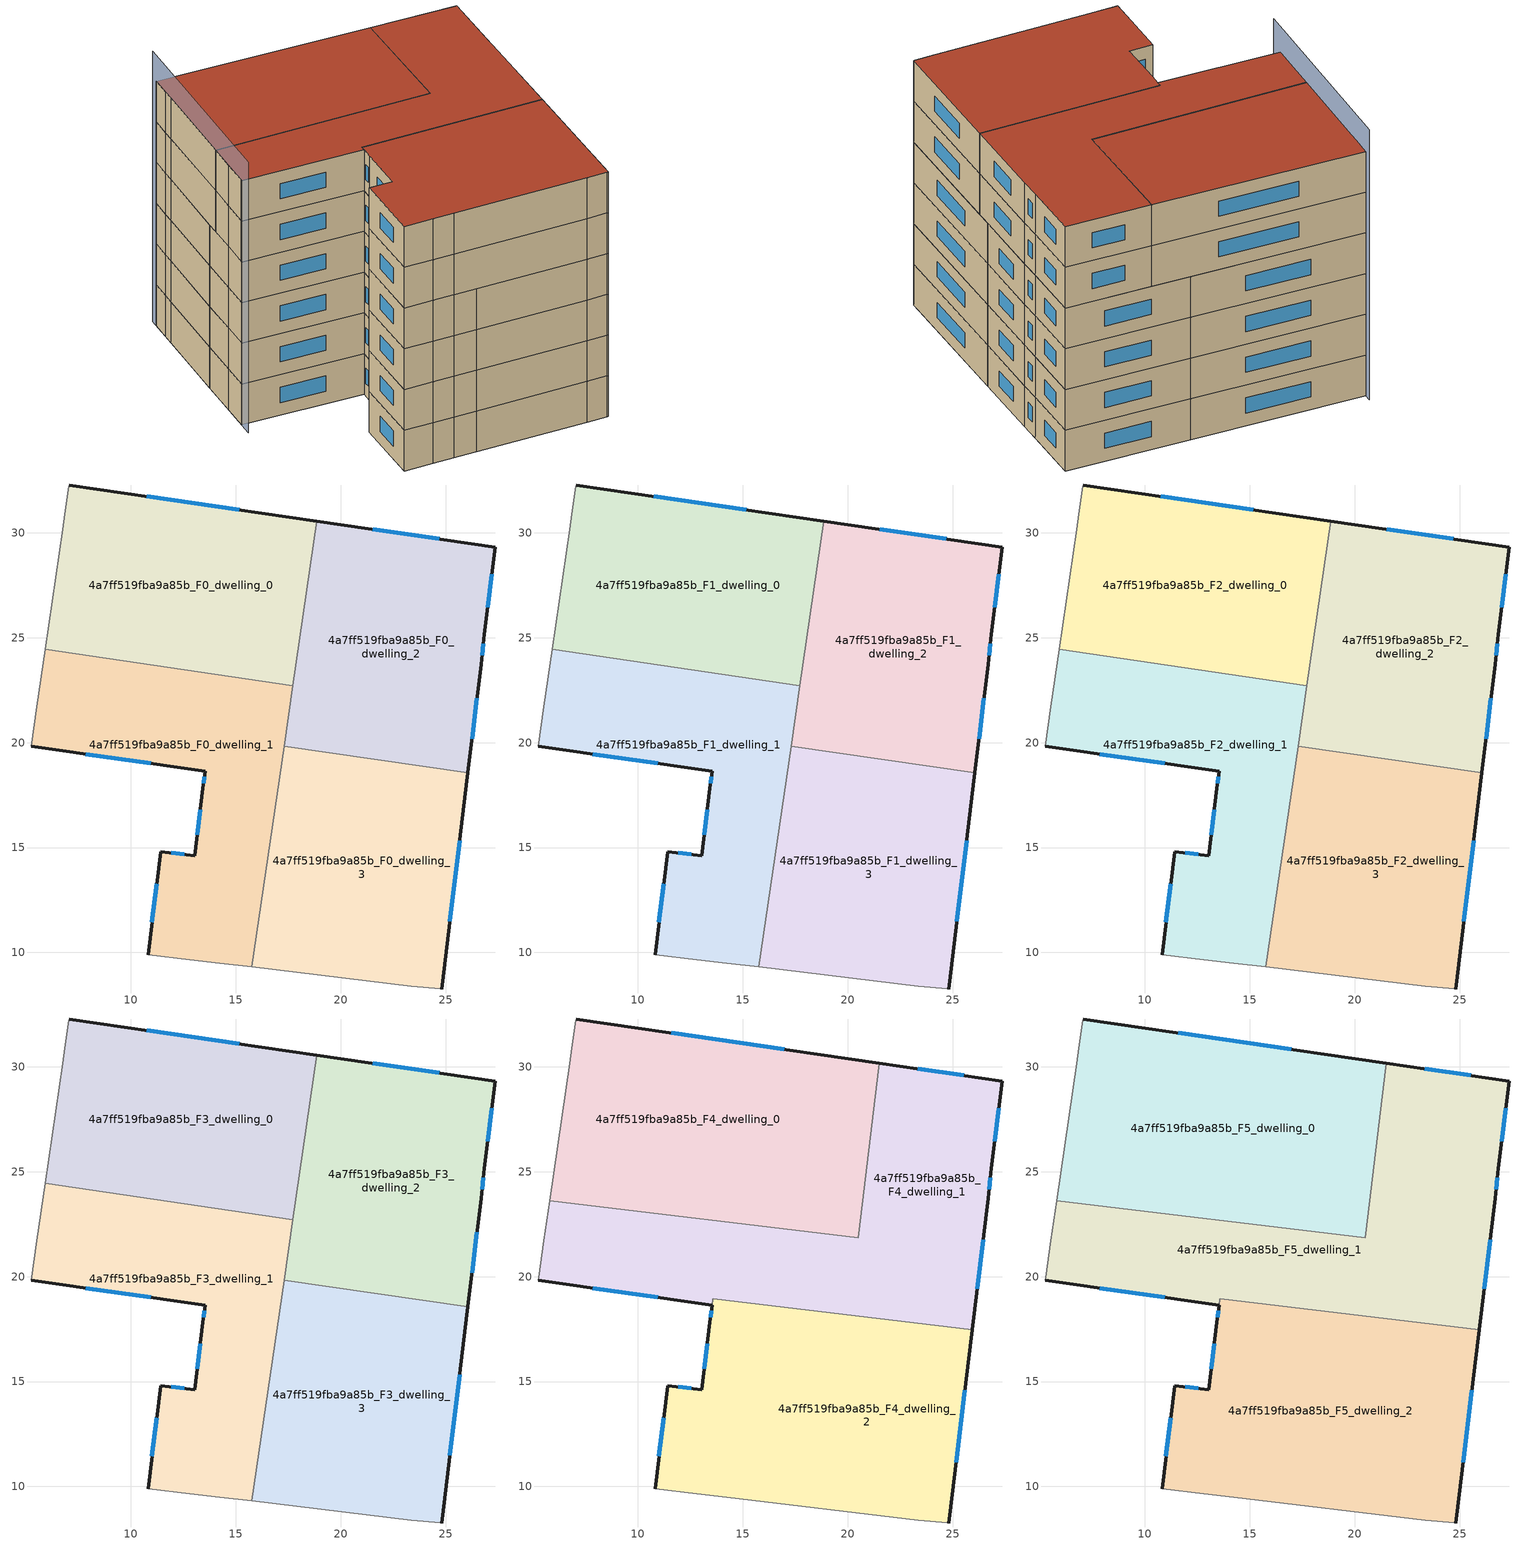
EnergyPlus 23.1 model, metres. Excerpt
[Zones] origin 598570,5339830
4a7ff519fba9a85b_F0_dwelling_0
 floor ground (EU_floor_Construction): 18.87,30.56 17.73,22.73 5.92,24.45 6.75,30.17 6.85,30.88 7.04,32.23 7.05,32.29 z0
 wall outside (EU_wall_Construction): 18.87,30.56 7.05,32.29 z0:3
 wall adiabatic (EU_wall_Construction): 7.05,32.29 7.04,32.23 6.85,30.88 6.75,30.17 5.92,24.45 z0:3
 wall to 4a7ff519fba9a85b_F0_dwelling_1 (EU_wall_Construction): 5.92,24.45 17.73,22.73 z0:3
 wall to 4a7ff519fba9a85b_F0_dwelling_2 (EU_wall_Construction): 17.73,22.73 18.87,30.56 z0:3
 window (EU_Window_Construction): 15.17,31.1 10.76,31.75 z0.94:2.06
4a7ff519fba9a85b_F0_dwelling_1
 floor ground (EU_floor_Construction): 17.73,22.73 15.77,9.31 14.23,9.49 12.81,9.66 10.82,9.9 11.41,14.81 13.05,14.62 13.43,17.82 13.54,18.64 5.26,19.83 5.53,21.72 5.92,24.45 z0
 wall outside (EU_wall_Construction): 5.26,19.83 13.54,18.64 13.43,17.82 13.05,14.62 11.41,14.81 10.82,9.9 z0:3
 wall adiabatic (EU_wall_Construction): 5.92,24.45 5.53,21.72 5.26,19.83 / 10.82,9.9 12.81,9.66 14.23,9.49 15.77,9.31 z0:3
 wall to 4a7ff519fba9a85b_F0_dwelling_3 (EU_wall_Construction): 15.77,9.31 17.3,19.84 z0:3
 wall to 4a7ff519fba9a85b_F0_dwelling_2 (EU_wall_Construction): 17.3,19.84 17.73,22.73 z0:3
 window (EU_Window_Construction): 13.5,18.38 13.47,18.08 / 7.85,19.46 10.94,19.01 / 11.23,13.27 11.01,11.44 / 12.54,14.68 11.93,14.75 / 13.31,16.82 13.17,15.62 z0.94:2.06
4a7ff519fba9a85b_F0_dwelling_2
 floor ground (EU_floor_Construction): 27.36,29.33 26.85,25.16 26.7,23.73 26.07,18.56 17.3,19.84 18.87,30.56 z0
 wall outside (EU_wall_Construction): 26.07,18.56 26.7,23.73 26.85,25.16 27.36,29.33 18.87,30.56 z0:3
 wall to 4a7ff519fba9a85b_F0_dwelling_3 (EU_wall_Construction): 17.3,19.84 26.07,18.56 z0:3
 window (EU_Window_Construction): 27.01,26.47 27.2,28.02 / 26.74,24.18 26.8,24.71 / 26.27,20.18 26.5,22.11 / 24.7,29.71 21.53,30.18 z0.94:2.06
4a7ff519fba9a85b_F0_dwelling_3
 floor ground (EU_floor_Construction): 26.07,18.56 24.82,8.26 24.77,8.26 23.37,8.4 15.77,9.31 17.3,19.84 z0
 wall outside (EU_wall_Construction): 24.82,8.26 26.07,18.56 z0:3
 wall adiabatic (EU_wall_Construction): 15.77,9.31 23.37,8.4 24.77,8.26 24.82,8.26 z0:3
 window (EU_Window_Construction): 25.21,11.49 25.68,15.33 z0.94:2.06
4a7ff519fba9a85b_F1_dwelling_0
 floor to 4a7ff519fba9a85b_F0_dwelling_0 (EU_floor_Construction): 18.87,30.56 17.73,22.73 5.92,24.45 6.75,30.17 6.85,30.88 7.04,32.23 7.05,32.29 z3
 wall outside (EU_wall_Construction): 18.87,30.56 7.05,32.29 z3:6
 wall adiabatic (EU_wall_Construction): 7.05,32.29 7.04,32.23 6.85,30.88 6.75,30.17 5.92,24.45 z3:6
 wall to 4a7ff519fba9a85b_F1_dwelling_1 (EU_wall_Construction): 5.92,24.45 17.73,22.73 z3:6
 wall to 4a7ff519fba9a85b_F1_dwelling_2 (EU_wall_Construction): 17.73,22.73 18.87,30.56 z3:6
 window (EU_Window_Construction): 15.17,31.1 10.76,31.75 z3.94:5.06
4a7ff519fba9a85b_F1_dwelling_1
 floor to 4a7ff519fba9a85b_F0_dwelling_1 (EU_floor_Construction): 17.73,22.73 15.77,9.31 14.23,9.49 12.81,9.66 10.82,9.9 11.41,14.81 13.05,14.62 13.43,17.82 13.54,18.64 5.26,19.83 5.53,21.72 5.92,24.45 z3
 wall outside (EU_wall_Construction): 5.26,19.83 13.54,18.64 13.43,17.82 13.05,14.62 11.41,14.81 10.82,9.9 z3:6
 wall adiabatic (EU_wall_Construction): 5.92,24.45 5.53,21.72 5.26,19.83 / 10.82,9.9 12.81,9.66 14.23,9.49 15.77,9.31 z3:6
 wall to 4a7ff519fba9a85b_F1_dwelling_3 (EU_wall_Construction): 15.77,9.31 17.3,19.84 z3:6
 wall to 4a7ff519fba9a85b_F1_dwelling_2 (EU_wall_Construction): 17.3,19.84 17.73,22.73 z3:6
 window (EU_Window_Construction): 13.5,18.38 13.47,18.08 / 7.85,19.46 10.94,19.01 / 11.23,13.27 11.01,11.44 / 12.54,14.68 11.93,14.75 / 13.31,16.82 13.17,15.62 z3.94:5.06
4a7ff519fba9a85b_F1_dwelling_2
 floor to 4a7ff519fba9a85b_F0_dwelling_2 (EU_floor_Construction): 27.36,29.33 26.85,25.16 26.7,23.73 26.07,18.56 17.3,19.84 18.87,30.56 z3
 wall outside (EU_wall_Construction): 26.07,18.56 26.7,23.73 26.85,25.16 27.36,29.33 18.87,30.56 z3:6
 wall to 4a7ff519fba9a85b_F1_dwelling_3 (EU_wall_Construction): 17.3,19.84 26.07,18.56 z3:6
 window (EU_Window_Construction): 27.01,26.47 27.2,28.02 / 26.74,24.18 26.8,24.71 / 26.27,20.18 26.5,22.11 / 24.7,29.71 21.53,30.18 z3.94:5.06
4a7ff519fba9a85b_F1_dwelling_3
 floor to 4a7ff519fba9a85b_F0_dwelling_3 (EU_floor_Construction): 26.07,18.56 24.82,8.26 24.77,8.26 23.37,8.4 15.77,9.31 17.3,19.84 z3
 wall outside (EU_wall_Construction): 24.82,8.26 26.07,18.56 z3:6
 wall adiabatic (EU_wall_Construction): 15.77,9.31 23.37,8.4 24.77,8.26 24.82,8.26 z3:6
 window (EU_Window_Construction): 25.21,11.49 25.68,15.33 z3.94:5.06
4a7ff519fba9a85b_F2_dwelling_0
 floor to 4a7ff519fba9a85b_F1_dwelling_0 (EU_floor_Construction): 18.87,30.56 17.73,22.73 5.92,24.45 6.75,30.17 6.85,30.88 7.04,32.23 7.05,32.29 z6
 wall outside (EU_wall_Construction): 18.87,30.56 7.05,32.29 z6:9
 wall adiabatic (EU_wall_Construction): 7.05,32.29 7.04,32.23 6.85,30.88 6.75,30.17 5.92,24.45 z6:9
 wall to 4a7ff519fba9a85b_F2_dwelling_1 (EU_wall_Construction): 5.92,24.45 17.73,22.73 z6:9
 wall to 4a7ff519fba9a85b_F2_dwelling_2 (EU_wall_Construction): 17.73,22.73 18.87,30.56 z6:9
 window (EU_Window_Construction): 15.17,31.1 10.76,31.75 z6.94:8.06
4a7ff519fba9a85b_F2_dwelling_1
 floor to 4a7ff519fba9a85b_F1_dwelling_1 (EU_floor_Construction): 17.73,22.73 15.77,9.31 14.23,9.49 12.81,9.66 10.82,9.9 11.41,14.81 13.05,14.62 13.43,17.82 13.54,18.64 5.26,19.83 5.53,21.72 5.92,24.45 z6
 wall outside (EU_wall_Construction): 5.26,19.83 13.54,18.64 13.43,17.82 13.05,14.62 11.41,14.81 10.82,9.9 z6:9
 wall adiabatic (EU_wall_Construction): 5.92,24.45 5.53,21.72 5.26,19.83 / 10.82,9.9 12.81,9.66 14.23,9.49 15.77,9.31 z6:9
 wall to 4a7ff519fba9a85b_F2_dwelling_3 (EU_wall_Construction): 15.77,9.31 17.3,19.84 z6:9
 wall to 4a7ff519fba9a85b_F2_dwelling_2 (EU_wall_Construction): 17.3,19.84 17.73,22.73 z6:9
 window (EU_Window_Construction): 13.5,18.38 13.47,18.08 / 7.85,19.46 10.94,19.01 / 11.23,13.27 11.01,11.44 / 12.54,14.68 11.93,14.75 / 13.31,16.82 13.17,15.62 z6.94:8.06
4a7ff519fba9a85b_F2_dwelling_2
 floor to 4a7ff519fba9a85b_F1_dwelling_2 (EU_floor_Construction): 27.36,29.33 26.85,25.16 26.7,23.73 26.07,18.56 17.3,19.84 18.87,30.56 z6
 wall outside (EU_wall_Construction): 26.07,18.56 26.7,23.73 26.85,25.16 27.36,29.33 18.87,30.56 z6:9
 wall to 4a7ff519fba9a85b_F2_dwelling_3 (EU_wall_Construction): 17.3,19.84 26.07,18.56 z6:9
 window (EU_Window_Construction): 27.01,26.47 27.2,28.02 / 26.74,24.18 26.8,24.71 / 26.27,20.18 26.5,22.11 / 24.7,29.71 21.53,30.18 z6.94:8.06
4a7ff519fba9a85b_F2_dwelling_3
 floor to 4a7ff519fba9a85b_F1_dwelling_3 (EU_floor_Construction): 26.07,18.56 24.82,8.26 24.77,8.26 23.37,8.4 15.77,9.31 17.3,19.84 z6
 wall outside (EU_wall_Construction): 24.82,8.26 26.07,18.56 z6:9
 wall adiabatic (EU_wall_Construction): 15.77,9.31 23.37,8.4 24.77,8.26 24.82,8.26 z6:9
 window (EU_Window_Construction): 25.21,11.49 25.68,15.33 z6.94:8.06
4a7ff519fba9a85b_F3_dwelling_0
 floor to 4a7ff519fba9a85b_F2_dwelling_0 (EU_floor_Construction): 18.87,30.56 17.73,22.73 5.92,24.45 6.75,30.17 6.85,30.88 7.04,32.23 7.05,32.29 z9
 wall outside (EU_wall_Construction): 18.87,30.56 7.05,32.29 z9:12
 wall adiabatic (EU_wall_Construction): 7.05,32.29 7.04,32.23 6.85,30.88 6.75,30.17 5.92,24.45 z9:12
 wall to 4a7ff519fba9a85b_F3_dwelling_1 (EU_wall_Construction): 5.92,24.45 17.73,22.73 z9:12
 wall to 4a7ff519fba9a85b_F3_dwelling_2 (EU_wall_Construction): 17.73,22.73 18.87,30.56 z9:12
 window (EU_Window_Construction): 15.17,31.1 10.76,31.75 z9.94:11.06
4a7ff519fba9a85b_F3_dwelling_1
 floor to 4a7ff519fba9a85b_F2_dwelling_1 (EU_floor_Construction): 17.73,22.73 15.77,9.31 14.23,9.49 12.81,9.66 10.82,9.9 11.41,14.81 13.05,14.62 13.43,17.82 13.54,18.64 5.26,19.83 5.53,21.72 5.92,24.45 z9
 wall outside (EU_wall_Construction): 5.26,19.83 13.54,18.64 13.43,17.82 13.05,14.62 11.41,14.81 10.82,9.9 z9:12
 wall adiabatic (EU_wall_Construction): 5.92,24.45 5.53,21.72 5.26,19.83 / 10.82,9.9 12.81,9.66 14.23,9.49 15.77,9.31 z9:12
 wall to 4a7ff519fba9a85b_F3_dwelling_3 (EU_wall_Construction): 15.77,9.31 17.3,19.84 z9:12
 wall to 4a7ff519fba9a85b_F3_dwelling_2 (EU_wall_Construction): 17.3,19.84 17.73,22.73 z9:12
 window (EU_Window_Construction): 13.5,18.38 13.47,18.08 / 7.85,19.46 10.94,19.01 / 11.23,13.27 11.01,11.44 / 12.54,14.68 11.93,14.75 / 13.31,16.82 13.17,15.62 z9.94:11.06
4a7ff519fba9a85b_F3_dwelling_2
 floor to 4a7ff519fba9a85b_F2_dwelling_2 (EU_floor_Construction): 27.36,29.33 26.85,25.16 26.7,23.73 26.07,18.56 17.3,19.84 18.87,30.56 z9
 wall outside (EU_wall_Construction): 26.07,18.56 26.7,23.73 26.85,25.16 27.36,29.33 18.87,30.56 z9:12
 wall to 4a7ff519fba9a85b_F3_dwelling_3 (EU_wall_Construction): 17.3,19.84 26.07,18.56 z9:12
 window (EU_Window_Construction): 27.01,26.47 27.2,28.02 / 26.74,24.18 26.8,24.71 / 26.27,20.18 26.5,22.11 / 24.7,29.71 21.53,30.18 z9.94:11.06
4a7ff519fba9a85b_F3_dwelling_3
 floor to 4a7ff519fba9a85b_F2_dwelling_3 (EU_floor_Construction): 26.07,18.56 24.82,8.26 24.77,8.26 23.37,8.4 15.77,9.31 17.3,19.84 z9
 wall outside (EU_wall_Construction): 24.82,8.26 26.07,18.56 z9:12
 wall adiabatic (EU_wall_Construction): 15.77,9.31 23.37,8.4 24.77,8.26 24.82,8.26 z9:12
 window (EU_Window_Construction): 25.21,11.49 25.68,15.33 z9.94:11.06
4a7ff519fba9a85b_F4_dwelling_0
 floor to 4a7ff519fba9a85b_F3_dwelling_0 (EU_floor_Construction): 18.87,30.56 17.73,22.73 5.92,24.45 6.75,30.17 6.85,30.88 7.04,32.23 7.05,32.29 z12
 floor to 4a7ff519fba9a85b_F3_dwelling_1 (EU_floor_Construction): 17.73,22.73 17.65,22.2 5.8,23.63 5.92,24.45 z12
 floor to 4a7ff519fba9a85b_F3_dwelling_2 (EU_floor_Construction): 21.52,30.18 20.51,21.85 17.65,22.2 18.87,30.56 z12
 wall outside (EU_wall_Construction): 21.52,30.18 7.05,32.29 z12:15
 wall adiabatic (EU_wall_Construction): 7.05,32.29 7.04,32.23 6.85,30.88 6.75,30.17 5.8,23.63 z12:15
 wall to 4a7ff519fba9a85b_F4_dwelling_1 (EU_wall_Construction): 5.8,23.63 20.51,21.85 21.52,30.18 z12:15
 window (EU_Window_Construction): 16.98,30.84 11.59,31.63 z12.94:14.06
4a7ff519fba9a85b_F4_dwelling_1
 floor to 4a7ff519fba9a85b_F3_dwelling_1 (EU_floor_Construction): 17.65,22.2 17.11,18.53 13.58,18.96 13.54,18.64 5.26,19.83 5.28,19.97 5.53,21.72 5.8,23.63 z12
 floor to 4a7ff519fba9a85b_F3_dwelling_2 (EU_floor_Construction): 27.36,29.33 26.85,25.16 26.7,23.73 26.07,18.56 17.3,19.84 17.65,22.2 20.51,21.85 21.52,30.18 z12
 floor to 4a7ff519fba9a85b_F3_dwelling_3 (EU_floor_Construction): 26.07,18.56 25.94,17.46 17.11,18.53 17.3,19.84 z12
 wall outside (EU_wall_Construction): 25.94,17.46 26.7,23.73 26.85,25.16 27.36,29.33 21.52,30.18 / 5.26,19.83 13.54,18.64 z12:15
 wall adiabatic (EU_wall_Construction): 5.8,23.63 5.53,21.72 5.28,19.97 5.26,19.83 z12:15
 wall to 4a7ff519fba9a85b_F4_dwelling_2 (EU_wall_Construction): 13.54,18.64 13.58,18.96 25.94,17.46 z12:15
 window (EU_Window_Construction): 25.53,29.59 23.35,29.91 / 27.01,26.47 27.2,28.02 / 26.74,24.18 26.8,24.71 / 26.17,19.43 26.46,21.77 / 7.85,19.46 10.94,19.01 z12.94:14.06
4a7ff519fba9a85b_F4_dwelling_2
 floor to 4a7ff519fba9a85b_F3_dwelling_3 (EU_floor_Construction): 25.94,17.46 24.82,8.26 24.77,8.26 23.37,8.4 15.77,9.31 17.11,18.53 z12
 floor to 4a7ff519fba9a85b_F3_dwelling_1 (EU_floor_Construction): 17.11,18.53 15.77,9.31 14.23,9.49 12.81,9.66 10.82,9.9 11.41,14.81 13.05,14.62 13.43,17.82 13.54,18.64 13.58,18.96 z12
 wall outside (EU_wall_Construction): 13.54,18.63 13.43,17.82 13.05,14.62 11.41,14.81 10.82,9.9 / 24.82,8.26 25.94,17.46 z12:15
 wall adiabatic (EU_wall_Construction): 10.82,9.9 12.81,9.66 14.23,9.49 23.37,8.4 24.77,8.26 24.82,8.26 z12:15
 window (EU_Window_Construction): 13.5,18.38 13.46,18.07 / 25.17,11.14 25.59,14.58 / 11.23,13.27 11.01,11.44 / 12.54,14.68 11.93,14.75 / 13.31,16.82 13.17,15.62 z12.94:14.06
4a7ff519fba9a85b_F5_dwelling_0
 floor to 4a7ff519fba9a85b_F4_dwelling_0 (EU_floor_Construction): 21.52,30.18 20.51,21.85 5.8,23.63 6.75,30.17 6.85,30.88 7.04,32.23 7.05,32.29 z15
 wall outside (EU_wall_Construction): 21.52,30.18 7.05,32.29 z15:18
 wall adiabatic (EU_wall_Construction): 7.05,32.29 7.04,32.23 6.85,30.88 6.75,30.17 5.8,23.63 z15:18
 wall to 4a7ff519fba9a85b_F5_dwelling_1 (EU_wall_Construction): 5.8,23.63 20.51,21.85 21.52,30.18 z15:18
 window (EU_Window_Construction): 16.98,30.84 11.59,31.63 z15.94:17.06
 roof outside (EU_roof_Construction): 20.51,21.85 21.52,30.18 7.05,32.29 7.04,32.23 6.85,30.88 6.75,30.17 5.8,23.63 z18
4a7ff519fba9a85b_F5_dwelling_1
 floor to 4a7ff519fba9a85b_F4_dwelling_1 (EU_floor_Construction): 27.36,29.33 26.85,25.16 26.7,23.73 25.94,17.46 13.58,18.96 13.54,18.64 5.26,19.83 5.28,19.97 5.53,21.72 5.8,23.63 20.51,21.85 21.52,30.18 z15
 wall outside (EU_wall_Construction): 25.94,17.46 26.7,23.73 26.85,25.16 27.36,29.33 21.52,30.18 / 5.26,19.83 13.54,18.64 z15:18
 wall adiabatic (EU_wall_Construction): 5.8,23.63 5.53,21.72 5.28,19.97 5.26,19.83 z15:18
 wall to 4a7ff519fba9a85b_F5_dwelling_2 (EU_wall_Construction): 13.54,18.64 13.58,18.96 25.94,17.46 z15:18
 window (EU_Window_Construction): 25.53,29.59 23.35,29.91 / 27.01,26.47 27.2,28.02 / 26.74,24.18 26.8,24.71 / 26.17,19.43 26.46,21.77 / 7.85,19.46 10.94,19.01 z15.94:17.06
 roof outside (EU_roof_Construction): 25.94,17.46 26.7,23.73 26.85,25.16 27.36,29.33 21.52,30.18 20.51,21.85 5.8,23.63 5.53,21.72 5.28,19.97 5.26,19.83 13.54,18.64 13.58,18.96 z18
4a7ff519fba9a85b_F5_dwelling_2
 floor to 4a7ff519fba9a85b_F4_dwelling_2 (EU_floor_Construction): 25.94,17.46 24.82,8.26 24.77,8.26 23.37,8.4 14.23,9.49 12.81,9.66 10.82,9.9 11.41,14.81 13.05,14.62 13.43,17.82 13.58,18.96 z15
 wall outside (EU_wall_Construction): 13.54,18.63 13.43,17.82 13.05,14.62 11.41,14.81 10.82,9.9 / 24.82,8.26 25.94,17.46 z15:18
 wall adiabatic (EU_wall_Construction): 10.82,9.9 12.81,9.66 14.23,9.49 23.37,8.4 24.77,8.26 24.82,8.26 z15:18
 window (EU_Window_Construction): 13.5,18.38 13.46,18.07 / 25.17,11.14 25.59,14.58 / 11.23,13.27 11.01,11.44 / 12.54,14.68 11.93,14.75 / 13.31,16.82 13.17,15.62 z15.94:17.06
 roof outside (EU_roof_Construction): 24.82,8.26 25.94,17.46 13.58,18.96 13.54,18.64 13.43,17.82 13.05,14.62 11.41,14.81 10.82,9.9 12.81,9.66 14.23,9.49 23.37,8.4 24.77,8.26 z18
shading: 7.12,32.77 5.12,18.87 z0:19.9
[Building]
EU S2 Campaign: North Axis=0; Terrain=City; Solar Distribution=FullExterior
[Site:Location]
Vienna: Latitude=48; Longitude=16.5; Time Zone=1; Elevation=183
[SizingPeriod:WeatherFileDays]
AnnualSizingPeriod: Begin Month=1; Begin Day of Month=1; End Month=12; End Day of Month=31; Day of Week for Start Day=Monday; Use Weather File Daylight Saving Period=No; Use Weather File Rain and Snow Indicators=No
[MATERIAL]
EU_InternalMass_Material: Roughness=MediumRough; Thickness=0.1; Conductivity=1; Density=1800; Specific Heat=900; Thermal Absorptance=0.9; Solar Absorptance=0.7; Visible Absorptance=0.7
[MATERIAL:NOMASS] Roughness=MediumRough; Thermal Absorptance=0.9; Solar Absorptance=0.7; Visible Absorptance=0.7
Name | Thermal Resistance
EU_wall_NoMass | 0.914258
EU_roof_NoMass | 0.954009
EU_floor_NoMass | 1.09711
[WINDOWMATERIAL:SIMPLEGLAZINGSYSTEM]
EU_Window_SimpleGlazing: UFactor=2.09642; Solar Heat Gain Coefficient=0.65; Visible Transmittance=0.65
[CONSTRUCTION]
EU_wall_Construction: EU_wall_NoMass
EU_roof_Construction: EU_roof_NoMass
EU_floor_Construction: EU_floor_NoMass
EU_Window_Construction: EU_Window_SimpleGlazing
EU_InternalMass_Construction: EU_InternalMass_Material
[ZONE] Type=1; Multiplier=1; Ceiling Height=autocalculate; Floor Area=autocalculate; Part of Total Floor Area=Yes
Name | Volume
4a7ff519fba9a85b_F0_dwelling_0; 4a7ff519fba9a85b_F1_dwelling_0; 4a7ff519fba9a85b_F2_dwelling_0; 4a7ff519fba9a85b_F3_dwelling_0 | 283.57
4a7ff519fba9a85b_F4_dwelling_0; 4a7ff519fba9a85b_F5_dwelling_0 | 378.114
4a7ff519fba9a85b_F0_dwelling_1; 4a7ff519fba9a85b_F1_dwelling_1; 4a7ff519fba9a85b_F2_dwelling_1; 4a7ff519fba9a85b_F3_dwelling_1 | 283.607
4a7ff519fba9a85b_F4_dwelling_1; 4a7ff519fba9a85b_F5_dwelling_1 | 383.81
4a7ff519fba9a85b_F0_dwelling_2; 4a7ff519fba9a85b_F1_dwelling_2; 4a7ff519fba9a85b_F2_dwelling_2; 4a7ff519fba9a85b_F3_dwelling_2 | 283.594
4a7ff519fba9a85b_F4_dwelling_2; 4a7ff519fba9a85b_F5_dwelling_2 | 372.399
4a7ff519fba9a85b_F0_dwelling_3; 4a7ff519fba9a85b_F1_dwelling_3; 4a7ff519fba9a85b_F2_dwelling_3; 4a7ff519fba9a85b_F3_dwelling_3 | 283.572
[INTERNALMASS] Construction=EU_InternalMass_Construction
Name | Zone or ZoneList | Surface Area
4a7ff519fba9a85b_F0_dwelling_0_EU_InternalMass | 4a7ff519fba9a85b_F0_dwelling_0 | 94.5218
4a7ff519fba9a85b_F0_dwelling_1_EU_InternalMass | 4a7ff519fba9a85b_F0_dwelling_1 | 94.5324
4a7ff519fba9a85b_F0_dwelling_2_EU_InternalMass | 4a7ff519fba9a85b_F0_dwelling_2 | 94.5328
4a7ff519fba9a85b_F0_dwelling_3_EU_InternalMass | 4a7ff519fba9a85b_F0_dwelling_3 | 94.5247
4a7ff519fba9a85b_F1_dwelling_0_EU_InternalMass | 4a7ff519fba9a85b_F1_dwelling_0 | 94.5218
4a7ff519fba9a85b_F1_dwelling_1_EU_InternalMass | 4a7ff519fba9a85b_F1_dwelling_1 | 94.5324
4a7ff519fba9a85b_F1_dwelling_2_EU_InternalMass | 4a7ff519fba9a85b_F1_dwelling_2 | 94.5328
4a7ff519fba9a85b_F1_dwelling_3_EU_InternalMass | 4a7ff519fba9a85b_F1_dwelling_3 | 94.5247
4a7ff519fba9a85b_F2_dwelling_0_EU_InternalMass | 4a7ff519fba9a85b_F2_dwelling_0 | 94.5218
4a7ff519fba9a85b_F2_dwelling_1_EU_InternalMass | 4a7ff519fba9a85b_F2_dwelling_1 | 94.5324
4a7ff519fba9a85b_F2_dwelling_2_EU_InternalMass | 4a7ff519fba9a85b_F2_dwelling_2 | 94.5328
4a7ff519fba9a85b_F2_dwelling_3_EU_InternalMass | 4a7ff519fba9a85b_F2_dwelling_3 | 94.5247
4a7ff519fba9a85b_F3_dwelling_0_EU_InternalMass | 4a7ff519fba9a85b_F3_dwelling_0 | 94.5218
4a7ff519fba9a85b_F3_dwelling_1_EU_InternalMass | 4a7ff519fba9a85b_F3_dwelling_1 | 94.5324
4a7ff519fba9a85b_F3_dwelling_2_EU_InternalMass | 4a7ff519fba9a85b_F3_dwelling_2 | 94.5328
4a7ff519fba9a85b_F3_dwelling_3_EU_InternalMass | 4a7ff519fba9a85b_F3_dwelling_3 | 94.5247
4a7ff519fba9a85b_F4_dwelling_0_EU_InternalMass | 4a7ff519fba9a85b_F4_dwelling_0 | 126.036
4a7ff519fba9a85b_F4_dwelling_1_EU_InternalMass | 4a7ff519fba9a85b_F4_dwelling_1 | 127.936
4a7ff519fba9a85b_F4_dwelling_2_EU_InternalMass | 4a7ff519fba9a85b_F4_dwelling_2 | 124.13
4a7ff519fba9a85b_F5_dwelling_0_EU_InternalMass | 4a7ff519fba9a85b_F5_dwelling_0 | 126.036
4a7ff519fba9a85b_F5_dwelling_1_EU_InternalMass | 4a7ff519fba9a85b_F5_dwelling_1 | 127.936
4a7ff519fba9a85b_F5_dwelling_2_EU_InternalMass | 4a7ff519fba9a85b_F5_dwelling_2 | 124.13
[OTHEREQUIPMENT] Fuel Type=Electricity; Design Level Calculation Method=Watts/Area; Power per Zone Floor Area=1; Fraction Latent=0; Fraction Radiant=0; Fraction Lost=0; Carbon Dioxide Generation Rate=0; EndUse Subcategory=EU_Step8_InternalGains
Name | Zone or ZoneList or Space or SpaceList | Schedule
EU_Step8_InternalGain_4a7ff519fba9a85b_F0_dwelling_0_f000 | 4a7ff519fba9a85b_F0_dwelling_0 | EU_Step8_GainSchedule_4a7ff519fba9a85b_F0_dwelling_0_f000
EU_Step8_InternalGain_4a7ff519fba9a85b_F0_dwelling_1_f000 | 4a7ff519fba9a85b_F0_dwelling_1 | EU_Step8_GainSchedule_4a7ff519fba9a85b_F0_dwelling_1_f000
EU_Step8_InternalGain_4a7ff519fba9a85b_F0_dwelling_2_f000 | 4a7ff519fba9a85b_F0_dwelling_2 | EU_Step8_GainSchedule_4a7ff519fba9a85b_F0_dwelling_2_f000
EU_Step8_InternalGain_4a7ff519fba9a85b_F0_dwelling_3_f000 | 4a7ff519fba9a85b_F0_dwelling_3 | EU_Step8_GainSchedule_4a7ff519fba9a85b_F0_dwelling_3_f000
EU_Step8_InternalGain_4a7ff519fba9a85b_F1_dwelling_0_f000 | 4a7ff519fba9a85b_F1_dwelling_0 | EU_Step8_GainSchedule_4a7ff519fba9a85b_F1_dwelling_0_f000
EU_Step8_InternalGain_4a7ff519fba9a85b_F1_dwelling_1_f000 | 4a7ff519fba9a85b_F1_dwelling_1 | EU_Step8_GainSchedule_4a7ff519fba9a85b_F1_dwelling_1_f000
EU_Step8_InternalGain_4a7ff519fba9a85b_F1_dwelling_2_f000 | 4a7ff519fba9a85b_F1_dwelling_2 | EU_Step8_GainSchedule_4a7ff519fba9a85b_F1_dwelling_2_f000
EU_Step8_InternalGain_4a7ff519fba9a85b_F1_dwelling_3_f000 | 4a7ff519fba9a85b_F1_dwelling_3 | EU_Step8_GainSchedule_4a7ff519fba9a85b_F1_dwelling_3_f000
EU_Step8_InternalGain_4a7ff519fba9a85b_F2_dwelling_0_f000 | 4a7ff519fba9a85b_F2_dwelling_0 | EU_Step8_GainSchedule_4a7ff519fba9a85b_F2_dwelling_0_f000
EU_Step8_InternalGain_4a7ff519fba9a85b_F2_dwelling_1_f000 | 4a7ff519fba9a85b_F2_dwelling_1 | EU_Step8_GainSchedule_4a7ff519fba9a85b_F2_dwelling_1_f000
EU_Step8_InternalGain_4a7ff519fba9a85b_F2_dwelling_2_f000 | 4a7ff519fba9a85b_F2_dwelling_2 | EU_Step8_GainSchedule_4a7ff519fba9a85b_F2_dwelling_2_f000
EU_Step8_InternalGain_4a7ff519fba9a85b_F2_dwelling_3_f000 | 4a7ff519fba9a85b_F2_dwelling_3 | EU_Step8_GainSchedule_4a7ff519fba9a85b_F2_dwelling_3_f000
EU_Step8_InternalGain_4a7ff519fba9a85b_F3_dwelling_0_f000 | 4a7ff519fba9a85b_F3_dwelling_0 | EU_Step8_GainSchedule_4a7ff519fba9a85b_F3_dwelling_0_f000
EU_Step8_InternalGain_4a7ff519fba9a85b_F3_dwelling_1_f000 | 4a7ff519fba9a85b_F3_dwelling_1 | EU_Step8_GainSchedule_4a7ff519fba9a85b_F3_dwelling_1_f000
EU_Step8_InternalGain_4a7ff519fba9a85b_F3_dwelling_2_f000 | 4a7ff519fba9a85b_F3_dwelling_2 | EU_Step8_GainSchedule_4a7ff519fba9a85b_F3_dwelling_2_f000
EU_Step8_InternalGain_4a7ff519fba9a85b_F3_dwelling_3_f000 | 4a7ff519fba9a85b_F3_dwelling_3 | EU_Step8_GainSchedule_4a7ff519fba9a85b_F3_dwelling_3_f000
EU_Step8_InternalGain_4a7ff519fba9a85b_F4_dwelling_0_f000 | 4a7ff519fba9a85b_F4_dwelling_0 | EU_Step8_GainSchedule_4a7ff519fba9a85b_F4_dwelling_0_f000
EU_Step8_InternalGain_4a7ff519fba9a85b_F4_dwelling_1_f000 | 4a7ff519fba9a85b_F4_dwelling_1 | EU_Step8_GainSchedule_4a7ff519fba9a85b_F4_dwelling_1_f000
EU_Step8_InternalGain_4a7ff519fba9a85b_F4_dwelling_2_f000 | 4a7ff519fba9a85b_F4_dwelling_2 | EU_Step8_GainSchedule_4a7ff519fba9a85b_F4_dwelling_2_f000
EU_Step8_InternalGain_4a7ff519fba9a85b_F5_dwelling_0_f000 | 4a7ff519fba9a85b_F5_dwelling_0 | EU_Step8_GainSchedule_4a7ff519fba9a85b_F5_dwelling_0_f000
EU_Step8_InternalGain_4a7ff519fba9a85b_F5_dwelling_1_f000 | 4a7ff519fba9a85b_F5_dwelling_1 | EU_Step8_GainSchedule_4a7ff519fba9a85b_F5_dwelling_1_f000
EU_Step8_InternalGain_4a7ff519fba9a85b_F5_dwelling_2_f000 | 4a7ff519fba9a85b_F5_dwelling_2 | EU_Step8_GainSchedule_4a7ff519fba9a85b_F5_dwelling_2_f000
[ZONEVENTILATION:DESIGNFLOWRATE] Schedule=EU_AlwaysOn; Design Flow Rate Calculation Method=AirChanges/Hour; Air Changes per Hour=0.546891; Ventilation Type=Natural; Fan Pressure Rise=0; Fan Total Efficiency=1; Constant Term Coefficient=1; Temperature Term Coefficient=0; Velocity Term Coefficient=0; Velocity Squared Term Coefficient=0; Minimum Indoor Temperature=-100; Maximum Indoor Temperature=100; Delta Temperature=-100; Minimum Outdoor Temperature=-100; Maximum Outdoor Temperature=100; Maximum Wind Speed=40
Name | Zone or ZoneList or Space or SpaceList
EU_ConstantAir_4a7ff519fba9a85b_F0_dwelling_0 | 4a7ff519fba9a85b_F0_dwelling_0
EU_ConstantAir_4a7ff519fba9a85b_F0_dwelling_1 | 4a7ff519fba9a85b_F0_dwelling_1
EU_ConstantAir_4a7ff519fba9a85b_F0_dwelling_2 | 4a7ff519fba9a85b_F0_dwelling_2
EU_ConstantAir_4a7ff519fba9a85b_F0_dwelling_3 | 4a7ff519fba9a85b_F0_dwelling_3
EU_ConstantAir_4a7ff519fba9a85b_F1_dwelling_0 | 4a7ff519fba9a85b_F1_dwelling_0
EU_ConstantAir_4a7ff519fba9a85b_F1_dwelling_1 | 4a7ff519fba9a85b_F1_dwelling_1
EU_ConstantAir_4a7ff519fba9a85b_F1_dwelling_2 | 4a7ff519fba9a85b_F1_dwelling_2
EU_ConstantAir_4a7ff519fba9a85b_F1_dwelling_3 | 4a7ff519fba9a85b_F1_dwelling_3
EU_ConstantAir_4a7ff519fba9a85b_F2_dwelling_0 | 4a7ff519fba9a85b_F2_dwelling_0
EU_ConstantAir_4a7ff519fba9a85b_F2_dwelling_1 | 4a7ff519fba9a85b_F2_dwelling_1
EU_ConstantAir_4a7ff519fba9a85b_F2_dwelling_2 | 4a7ff519fba9a85b_F2_dwelling_2
EU_ConstantAir_4a7ff519fba9a85b_F2_dwelling_3 | 4a7ff519fba9a85b_F2_dwelling_3
EU_ConstantAir_4a7ff519fba9a85b_F3_dwelling_0 | 4a7ff519fba9a85b_F3_dwelling_0
EU_ConstantAir_4a7ff519fba9a85b_F3_dwelling_1 | 4a7ff519fba9a85b_F3_dwelling_1
EU_ConstantAir_4a7ff519fba9a85b_F3_dwelling_2 | 4a7ff519fba9a85b_F3_dwelling_2
EU_ConstantAir_4a7ff519fba9a85b_F3_dwelling_3 | 4a7ff519fba9a85b_F3_dwelling_3
EU_ConstantAir_4a7ff519fba9a85b_F4_dwelling_0 | 4a7ff519fba9a85b_F4_dwelling_0
EU_ConstantAir_4a7ff519fba9a85b_F4_dwelling_1 | 4a7ff519fba9a85b_F4_dwelling_1
EU_ConstantAir_4a7ff519fba9a85b_F4_dwelling_2 | 4a7ff519fba9a85b_F4_dwelling_2
EU_ConstantAir_4a7ff519fba9a85b_F5_dwelling_0 | 4a7ff519fba9a85b_F5_dwelling_0
EU_ConstantAir_4a7ff519fba9a85b_F5_dwelling_1 | 4a7ff519fba9a85b_F5_dwelling_1
EU_ConstantAir_4a7ff519fba9a85b_F5_dwelling_2 | 4a7ff519fba9a85b_F5_dwelling_2
[HVACTEMPLATE:THERMOSTAT] Constant Heating Setpoint=20; Constant Cooling Setpoint=50
EU_HeatOnly_4a7ff519fba9a85b_F0_dwelling_0; EU_HeatOnly_4a7ff519fba9a85b_F0_dwelling_1; EU_HeatOnly_4a7ff519fba9a85b_F0_dwelling_2; EU_HeatOnly_4a7ff519fba9a85b_F0_dwelling_3; EU_HeatOnly_4a7ff519fba9a85b_F1_dwelling_0; EU_HeatOnly_4a7ff519fba9a85b_F1_dwelling_1; EU_HeatOnly_4a7ff519fba9a85b_F1_dwelling_2; EU_HeatOnly_4a7ff519fba9a85b_F1_dwelling_3; EU_HeatOnly_4a7ff519fba9a85b_F2_dwelling_0; EU_HeatOnly_4a7ff519fba9a85b_F2_dwelling_1; EU_HeatOnly_4a7ff519fba9a85b_F2_dwelling_2; EU_HeatOnly_4a7ff519fba9a85b_F2_dwelling_3; EU_HeatOnly_4a7ff519fba9a85b_F3_dwelling_0; EU_HeatOnly_4a7ff519fba9a85b_F3_dwelling_1; EU_HeatOnly_4a7ff519fba9a85b_F3_dwelling_2; EU_HeatOnly_4a7ff519fba9a85b_F3_dwelling_3; EU_HeatOnly_4a7ff519fba9a85b_F4_dwelling_0; EU_HeatOnly_4a7ff519fba9a85b_F4_dwelling_1; EU_HeatOnly_4a7ff519fba9a85b_F4_dwelling_2; EU_HeatOnly_4a7ff519fba9a85b_F5_dwelling_0; EU_HeatOnly_4a7ff519fba9a85b_F5_dwelling_1; EU_HeatOnly_4a7ff519fba9a85b_F5_dwelling_2
[HVACTEMPLATE:ZONE:IDEALLOADSAIRSYSTEM] System Availability Schedule=EU_AlwaysOn; Maximum Heating Supply Air Temperature=50; Minimum Cooling Supply Air Temperature=13; Maximum Heating Supply Air Humidity Ratio=0.0156; Minimum Cooling Supply Air Humidity Ratio=0.0077; Heating Limit=NoLimit; Cooling Limit=NoLimit; Heating Availability Schedule=EU_AlwaysOn; Cooling Availability Schedule=EU_CoolingOff; Dehumidification Control Type=ConstantSensibleHeatRatio; Cooling Sensible Heat Ratio=0.7; Dehumidification Setpoint=60; Humidification Control Type=None; Humidification Setpoint=30; Outdoor Air Method=None; Outdoor Air Flow Rate per Person=0.00944; Outdoor Air Flow Rate per Zone Floor Area=0; Outdoor Air Flow Rate per Zone=0; Demand Controlled Ventilation Type=None; Outdoor Air Economizer Type=NoEconomizer; Heat Recovery Type=None; Sensible Heat Recovery Effectiveness=0.7; Latent Heat Recovery Effectiveness=0.65
Name | Template Thermostat
4a7ff519fba9a85b_F0_dwelling_0 | EU_HeatOnly_4a7ff519fba9a85b_F0_dwelling_0
4a7ff519fba9a85b_F0_dwelling_1 | EU_HeatOnly_4a7ff519fba9a85b_F0_dwelling_1
4a7ff519fba9a85b_F0_dwelling_2 | EU_HeatOnly_4a7ff519fba9a85b_F0_dwelling_2
4a7ff519fba9a85b_F0_dwelling_3 | EU_HeatOnly_4a7ff519fba9a85b_F0_dwelling_3
4a7ff519fba9a85b_F1_dwelling_0 | EU_HeatOnly_4a7ff519fba9a85b_F1_dwelling_0
4a7ff519fba9a85b_F1_dwelling_1 | EU_HeatOnly_4a7ff519fba9a85b_F1_dwelling_1
4a7ff519fba9a85b_F1_dwelling_2 | EU_HeatOnly_4a7ff519fba9a85b_F1_dwelling_2
4a7ff519fba9a85b_F1_dwelling_3 | EU_HeatOnly_4a7ff519fba9a85b_F1_dwelling_3
4a7ff519fba9a85b_F2_dwelling_0 | EU_HeatOnly_4a7ff519fba9a85b_F2_dwelling_0
4a7ff519fba9a85b_F2_dwelling_1 | EU_HeatOnly_4a7ff519fba9a85b_F2_dwelling_1
4a7ff519fba9a85b_F2_dwelling_2 | EU_HeatOnly_4a7ff519fba9a85b_F2_dwelling_2
4a7ff519fba9a85b_F2_dwelling_3 | EU_HeatOnly_4a7ff519fba9a85b_F2_dwelling_3
4a7ff519fba9a85b_F3_dwelling_0 | EU_HeatOnly_4a7ff519fba9a85b_F3_dwelling_0
4a7ff519fba9a85b_F3_dwelling_1 | EU_HeatOnly_4a7ff519fba9a85b_F3_dwelling_1
4a7ff519fba9a85b_F3_dwelling_2 | EU_HeatOnly_4a7ff519fba9a85b_F3_dwelling_2
4a7ff519fba9a85b_F3_dwelling_3 | EU_HeatOnly_4a7ff519fba9a85b_F3_dwelling_3
4a7ff519fba9a85b_F4_dwelling_0 | EU_HeatOnly_4a7ff519fba9a85b_F4_dwelling_0
4a7ff519fba9a85b_F4_dwelling_1 | EU_HeatOnly_4a7ff519fba9a85b_F4_dwelling_1
4a7ff519fba9a85b_F4_dwelling_2 | EU_HeatOnly_4a7ff519fba9a85b_F4_dwelling_2
4a7ff519fba9a85b_F5_dwelling_0 | EU_HeatOnly_4a7ff519fba9a85b_F5_dwelling_0
4a7ff519fba9a85b_F5_dwelling_1 | EU_HeatOnly_4a7ff519fba9a85b_F5_dwelling_1
4a7ff519fba9a85b_F5_dwelling_2 | EU_HeatOnly_4a7ff519fba9a85b_F5_dwelling_2
[SIZING:ZONE] Zone Cooling Design Supply Air Temperature Input Method=SupplyAirTemperature; Zone Cooling Design Supply Air Temperature=13; Zone Heating Design Supply Air Temperature Input Method=SupplyAirTemperature; Zone Heating Design Supply Air Temperature=50; Zone Cooling Design Supply Air Humidity Ratio=0.008; Zone Heating Design Supply Air Humidity Ratio=0.008; Cooling Design Air Flow Method=DesignDay; Cooling Design Air Flow Rate=0; Cooling Minimum Air Flow per Zone Floor Area=0.000762; Cooling Minimum Air Flow=0; Cooling Minimum Air Flow Fraction=0.2; Heating Design Air Flow Method=DesignDay; Heating Design Air Flow Rate=0; Heating Maximum Air Flow per Zone Floor Area=0.002032; Heating Maximum Air Flow=0.141576; Heating Maximum Air Flow Fraction=0.3; Account for Dedicated Outdoor Air System=No; Dedicated Outdoor Air System Control Strategy=NeutralSupplyAir; Dedicated Outdoor Air Low Setpoint Temperature for Design=autosize; Dedicated Outdoor Air High Setpoint Temperature for Design=autosize; Zone Load Sizing Method=Sensible Load Only No Latent Load; Zone Latent Cooling Design Supply Air Humidity Ratio Input Method=HumidityRatioDifference; Zone Cooling Design Supply Air Humidity Ratio Difference=0.005; Zone Latent Heating Design Supply Air Humidity Ratio Input Method=HumidityRatioDifference; Zone Humidification Design Supply Air Humidity Ratio Difference=0.005
4a7ff519fba9a85b_F0_dwelling_0; 4a7ff519fba9a85b_F0_dwelling_1; 4a7ff519fba9a85b_F0_dwelling_2; 4a7ff519fba9a85b_F0_dwelling_3; 4a7ff519fba9a85b_F1_dwelling_0; 4a7ff519fba9a85b_F1_dwelling_1; 4a7ff519fba9a85b_F1_dwelling_2; 4a7ff519fba9a85b_F1_dwelling_3; 4a7ff519fba9a85b_F2_dwelling_0; 4a7ff519fba9a85b_F2_dwelling_1; 4a7ff519fba9a85b_F2_dwelling_2; 4a7ff519fba9a85b_F2_dwelling_3; 4a7ff519fba9a85b_F3_dwelling_0; 4a7ff519fba9a85b_F3_dwelling_1; 4a7ff519fba9a85b_F3_dwelling_2; 4a7ff519fba9a85b_F3_dwelling_3; 4a7ff519fba9a85b_F4_dwelling_0; 4a7ff519fba9a85b_F4_dwelling_1; 4a7ff519fba9a85b_F4_dwelling_2; 4a7ff519fba9a85b_F5_dwelling_0; 4a7ff519fba9a85b_F5_dwelling_1; 4a7ff519fba9a85b_F5_dwelling_2
[SCHEDULE:CONSTANT]
Name | Hourly Value
EU_AlwaysOn | 1
EU_CoolingOff | 0
[SCHEDULE:FILE] Column Number=1; Rows to Skip at Top=0; Number of Hours of Data=8760; Column Separator=Comma; Interpolate to Timestep=No; Minutes per Item=60; Adjust Schedule for Daylight Savings=Yes
Name | File
EU_Step8_GainSchedule_4a7ff519fba9a85b_F0_dwelling_0_f000 | ../../schedules/4a7ff519fba9a85b/4a7ff519fba9a85b_F0_dwelling_0_f000_gain.csv
EU_Step8_GainSchedule_4a7ff519fba9a85b_F0_dwelling_1_f000 | ../../schedules/4a7ff519fba9a85b/4a7ff519fba9a85b_F0_dwelling_1_f000_gain.csv
EU_Step8_GainSchedule_4a7ff519fba9a85b_F0_dwelling_2_f000 | ../../schedules/4a7ff519fba9a85b/4a7ff519fba9a85b_F0_dwelling_2_f000_gain.csv
EU_Step8_GainSchedule_4a7ff519fba9a85b_F0_dwelling_3_f000 | ../../schedules/4a7ff519fba9a85b/4a7ff519fba9a85b_F0_dwelling_3_f000_gain.csv
EU_Step8_GainSchedule_4a7ff519fba9a85b_F1_dwelling_0_f000 | ../../schedules/4a7ff519fba9a85b/4a7ff519fba9a85b_F1_dwelling_0_f000_gain.csv
EU_Step8_GainSchedule_4a7ff519fba9a85b_F1_dwelling_1_f000 | ../../schedules/4a7ff519fba9a85b/4a7ff519fba9a85b_F1_dwelling_1_f000_gain.csv
EU_Step8_GainSchedule_4a7ff519fba9a85b_F1_dwelling_2_f000 | ../../schedules/4a7ff519fba9a85b/4a7ff519fba9a85b_F1_dwelling_2_f000_gain.csv
EU_Step8_GainSchedule_4a7ff519fba9a85b_F1_dwelling_3_f000 | ../../schedules/4a7ff519fba9a85b/4a7ff519fba9a85b_F1_dwelling_3_f000_gain.csv
EU_Step8_GainSchedule_4a7ff519fba9a85b_F2_dwelling_0_f000 | ../../schedules/4a7ff519fba9a85b/4a7ff519fba9a85b_F2_dwelling_0_f000_gain.csv
EU_Step8_GainSchedule_4a7ff519fba9a85b_F2_dwelling_1_f000 | ../../schedules/4a7ff519fba9a85b/4a7ff519fba9a85b_F2_dwelling_1_f000_gain.csv
EU_Step8_GainSchedule_4a7ff519fba9a85b_F2_dwelling_2_f000 | ../../schedules/4a7ff519fba9a85b/4a7ff519fba9a85b_F2_dwelling_2_f000_gain.csv
EU_Step8_GainSchedule_4a7ff519fba9a85b_F2_dwelling_3_f000 | ../../schedules/4a7ff519fba9a85b/4a7ff519fba9a85b_F2_dwelling_3_f000_gain.csv
EU_Step8_GainSchedule_4a7ff519fba9a85b_F3_dwelling_0_f000 | ../../schedules/4a7ff519fba9a85b/4a7ff519fba9a85b_F3_dwelling_0_f000_gain.csv
EU_Step8_GainSchedule_4a7ff519fba9a85b_F3_dwelling_1_f000 | ../../schedules/4a7ff519fba9a85b/4a7ff519fba9a85b_F3_dwelling_1_f000_gain.csv
EU_Step8_GainSchedule_4a7ff519fba9a85b_F3_dwelling_2_f000 | ../../schedules/4a7ff519fba9a85b/4a7ff519fba9a85b_F3_dwelling_2_f000_gain.csv
EU_Step8_GainSchedule_4a7ff519fba9a85b_F3_dwelling_3_f000 | ../../schedules/4a7ff519fba9a85b/4a7ff519fba9a85b_F3_dwelling_3_f000_gain.csv
EU_Step8_GainSchedule_4a7ff519fba9a85b_F4_dwelling_0_f000 | ../../schedules/4a7ff519fba9a85b/4a7ff519fba9a85b_F4_dwelling_0_f000_gain.csv
EU_Step8_GainSchedule_4a7ff519fba9a85b_F4_dwelling_1_f000 | ../../schedules/4a7ff519fba9a85b/4a7ff519fba9a85b_F4_dwelling_1_f000_gain.csv
EU_Step8_GainSchedule_4a7ff519fba9a85b_F4_dwelling_2_f000 | ../../schedules/4a7ff519fba9a85b/4a7ff519fba9a85b_F4_dwelling_2_f000_gain.csv
EU_Step8_GainSchedule_4a7ff519fba9a85b_F5_dwelling_0_f000 | ../../schedules/4a7ff519fba9a85b/4a7ff519fba9a85b_F5_dwelling_0_f000_gain.csv
EU_Step8_GainSchedule_4a7ff519fba9a85b_F5_dwelling_1_f000 | ../../schedules/4a7ff519fba9a85b/4a7ff519fba9a85b_F5_dwelling_1_f000_gain.csv
EU_Step8_GainSchedule_4a7ff519fba9a85b_F5_dwelling_2_f000 | ../../schedules/4a7ff519fba9a85b/4a7ff519fba9a85b_F5_dwelling_2_f000_gain.csv
